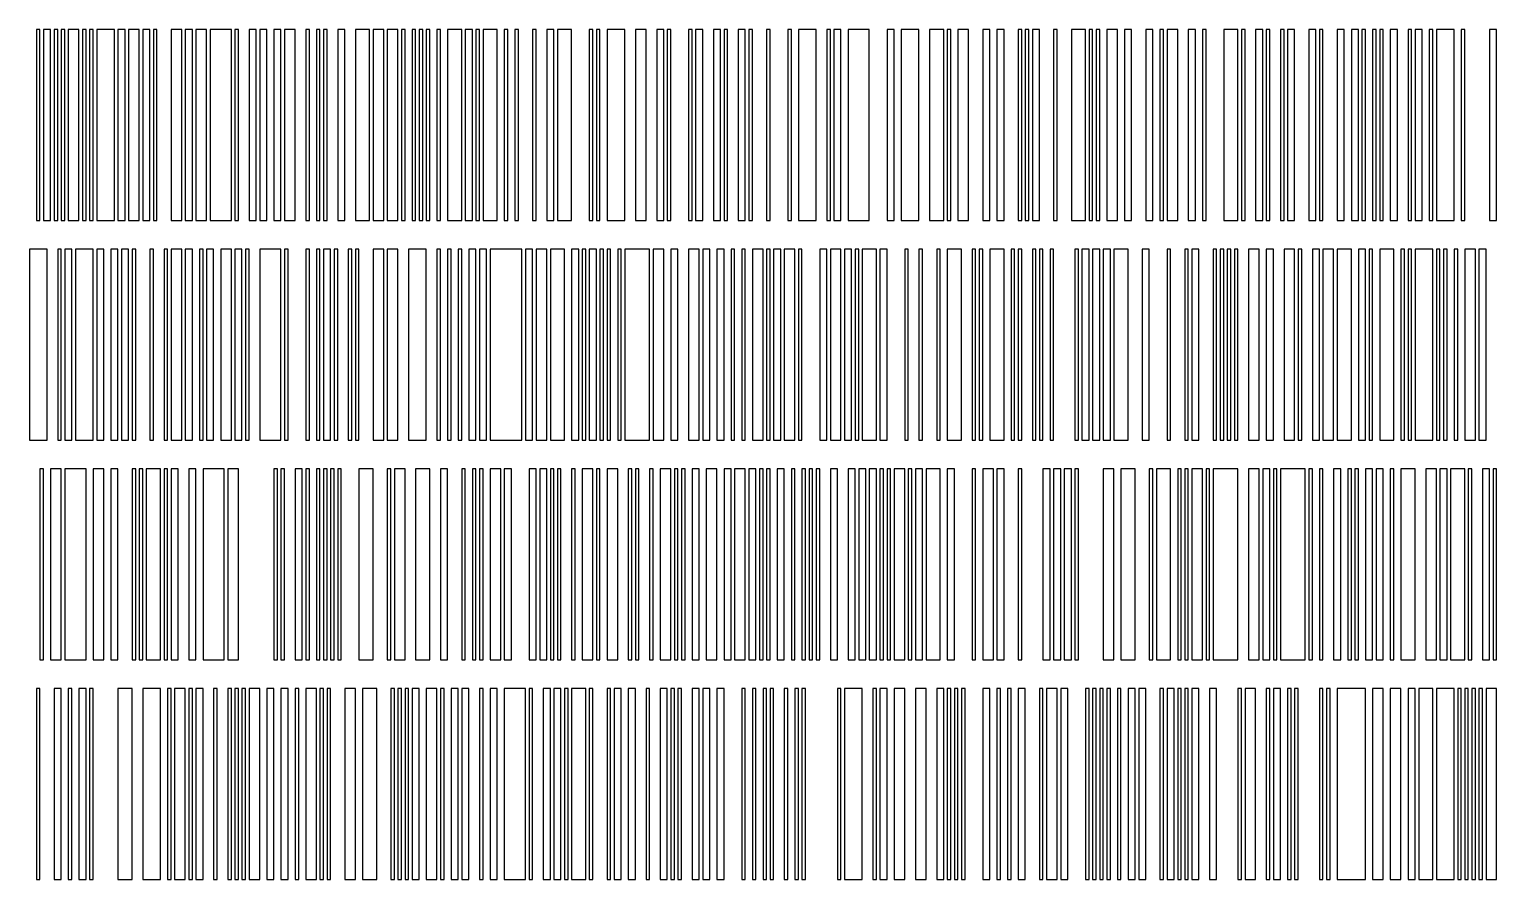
# Model space of a CAD drawing. Header units: metres. Extents: x -130 to 130, y -130 to 130.
# Drawn here: x -27.2 to 76.2, y -68.5 to -8.5 of the extents above; entities that cross this region are included whole.
import ezdxf

# ---------------------------------------------------------------- set-up
doc = ezdxf.new("R2010")
doc.units = ezdxf.units.M

msp = doc.modelspace()

# ---------------------------------------------------------------- linework, layer by layer
for points in [[(-26.75, -22), (-26.5, -22), (-26.5, -8.5), (-26.75, -8.5), (-26.75, -22)], [(-26.25, -22), (-25.75, -22), (-25.75, -8.5), (-26.25, -8.5), (-26.25, -22)], [(-25.5, -22), (-25.25, -22), (-25.25, -8.5), (-25.5, -8.5), (-25.5, -22)], [(-25, -22), (-24.75, -22), (-24.75, -8.5), (-25, -8.5), (-25, -22)], [(-24.5, -22), (-23.75, -22), (-23.75, -8.5), (-24.5, -8.5), (-24.5, -22)], [(-23.5, -22), (-23.25, -22), (-23.25, -8.5), (-23.5, -8.5), (-23.5, -22)], [(-23, -22), (-22.75, -22), (-22.75, -8.5), (-23, -8.5), (-23, -22)], [(-22.5, -22), (-21.25, -22), (-21.25, -8.5), (-22.5, -8.5), (-22.5, -22)], [(-21, -22), (-20.5, -22), (-20.5, -8.5), (-21, -8.5), (-21, -22)], [(-20.25, -22), (-19.5, -22), (-19.5, -8.5), (-20.25, -8.5), (-20.25, -22)], [(-19.25, -22), (-18.75, -22), (-18.75, -8.5), (-19.25, -8.5), (-19.25, -22)], [(-18.5, -22), (-18.25, -22), (-18.25, -8.5), (-18.5, -8.5), (-18.5, -22)], [(-17.25, -22), (-16.5, -22), (-16.5, -8.5), (-17.25, -8.5), (-17.25, -22)], [(-16.25, -22), (-15.75, -22), (-15.75, -8.5), (-16.25, -8.5), (-16.25, -22)], [(-15.5, -22), (-14.75, -22), (-14.75, -8.5), (-15.5, -8.5), (-15.5, -22)], [(-14.5, -22), (-13, -22), (-13, -8.5), (-14.5, -8.5), (-14.5, -22)], [(-12.75, -22), (-12.5, -22), (-12.5, -8.5), (-12.75, -8.5), (-12.75, -22)], [(-11.75, -22), (-11.25, -22), (-11.25, -8.5), (-11.75, -8.5), (-11.75, -22)], [(-11, -22), (-10.5, -22), (-10.5, -8.5), (-11, -8.5), (-11, -22)], [(-10, -22), (-9.5, -22), (-9.5, -8.5), (-10, -8.5), (-10, -22)], [(-9.25, -22), (-8.5, -22), (-8.5, -8.5), (-9.25, -8.5), (-9.25, -22)], [(-7.75, -22), (-7.5, -22), (-7.5, -8.5), (-7.75, -8.5), (-7.75, -22)], [(-7, -22), (-6.75, -22), (-6.75, -8.5), (-7, -8.5), (-7, -22)], [(-6.5, -22), (-6.25, -22), (-6.25, -8.5), (-6.5, -8.5), (-6.5, -22)], [(-5.5, -22), (-5, -22), (-5, -8.5), (-5.5, -8.5), (-5.5, -22)], [(-4.25, -22), (-3.25, -22), (-3.25, -8.5), (-4.25, -8.5), (-4.25, -22)], [(-3, -22), (-2.25, -22), (-2.25, -8.5), (-3, -8.5), (-3, -22)], [(-2, -22), (-1.25, -22), (-1.25, -8.5), (-2, -8.5), (-2, -22)], [(-1, -22), (-0.75, -22), (-0.75, -8.5), (-1, -8.5), (-1, -22)], [(-0.25, -22), (0, -22), (0, -8.5), (-0.25, -8.5), (-0.25, -22)], [(0.25, -22), (0.5, -22), (0.5, -8.5), (0.25, -8.5), (0.25, -22)], [(0.75, -22), (1, -22), (1, -8.5), (0.75, -8.5), (0.75, -22)], [(1.5, -22), (1.75, -22), (1.75, -8.5), (1.5, -8.5), (1.5, -22)], [(2.25, -22), (3.25, -22), (3.25, -8.5), (2.25, -8.5), (2.25, -22)], [(3.5, -22), (4, -22), (4, -8.5), (3.5, -8.5), (3.5, -22)], [(4.25, -22), (4.5, -22), (4.5, -8.5), (4.25, -8.5), (4.25, -22)], [(4.75, -22), (5.75, -22), (5.75, -8.5), (4.75, -8.5), (4.75, -22)], [(6.25, -22), (6.5, -22), (6.5, -8.5), (6.25, -8.5), (6.25, -22)], [(7, -22), (7.25, -22), (7.25, -8.5), (7, -8.5), (7, -22)], [(8.25, -22), (8.5, -22), (8.5, -8.5), (8.25, -8.5), (8.25, -22)], [(9.25, -22), (9.75, -22), (9.75, -8.5), (9.25, -8.5), (9.25, -22)], [(10, -22), (11, -22), (11, -8.5), (10, -8.5), (10, -22)], [(12.25, -22), (12.5, -22), (12.5, -8.5), (12.25, -8.5), (12.25, -22)], [(12.75, -22), (13, -22), (13, -8.5), (12.75, -8.5), (12.75, -22)], [(13.5, -22), (14.75, -22), (14.75, -8.5), (13.5, -8.5), (13.5, -22)], [(15.5, -22), (16.25, -22), (16.25, -8.5), (15.5, -8.5), (15.5, -22)], [(17, -22), (17.5, -22), (17.5, -8.5), (17, -8.5), (17, -22)], [(17.75, -22), (18, -22), (18, -8.5), (17.75, -8.5), (17.75, -22)], [(19.25, -22), (19.5, -22), (19.5, -8.5), (19.25, -8.5), (19.25, -22)], [(19.75, -22), (20.25, -22), (20.25, -8.5), (19.75, -8.5), (19.75, -22)], [(21, -22), (21.5, -22), (21.5, -8.5), (21, -8.5), (21, -22)], [(21.75, -22), (22, -22), (22, -8.5), (21.75, -8.5), (21.75, -22)], [(22.75, -22), (23.25, -22), (23.25, -8.5), (22.75, -8.5), (22.75, -22)], [(23.5, -22), (23.75, -22), (23.75, -8.5), (23.5, -8.5), (23.5, -22)], [(24.75, -22), (25, -22), (25, -8.5), (24.75, -8.5), (24.75, -22)], [(26.25, -22), (26.5, -22), (26.5, -8.5), (26.25, -8.5), (26.25, -22)], [(27, -22), (28.25, -22), (28.25, -8.5), (27, -8.5), (27, -22)], [(29, -22), (29.25, -22), (29.25, -8.5), (29, -8.5), (29, -22)], [(29.5, -22), (30, -22), (30, -8.5), (29.5, -8.5), (29.5, -22)], [(30.5, -22), (32, -22), (32, -8.5), (30.5, -8.5), (30.5, -22)], [(33.25, -22), (33.75, -22), (33.75, -8.5), (33.25, -8.5), (33.25, -22)], [(34.25, -22), (35.5, -22), (35.5, -8.5), (34.25, -8.5), (34.25, -22)], [(36.25, -22), (37.25, -22), (37.25, -8.5), (36.25, -8.5), (36.25, -22)], [(37.5, -22), (37.75, -22), (37.75, -8.5), (37.5, -8.5), (37.5, -22)], [(38.25, -22), (39, -22), (39, -8.5), (38.25, -8.5), (38.25, -22)], [(40, -22), (40.5, -22), (40.5, -8.5), (40, -8.5), (40, -22)], [(41, -22), (41.5, -22), (41.5, -8.5), (41, -8.5), (41, -22)], [(42.5, -22), (42.75, -22), (42.75, -8.5), (42.5, -8.5), (42.5, -22)], [(43, -22), (43.25, -22), (43.25, -8.5), (43, -8.5), (43, -22)], [(43.5, -22), (44, -22), (44, -8.5), (43.5, -8.5), (43.5, -22)], [(45, -22), (45.25, -22), (45.25, -8.5), (45, -8.5), (45, -22)], [(46.25, -22), (47.25, -22), (47.25, -8.5), (46.25, -8.5), (46.25, -22)], [(47.5, -22), (47.75, -22), (47.75, -8.5), (47.5, -8.5), (47.5, -22)], [(48, -22), (48.25, -22), (48.25, -8.5), (48, -8.5), (48, -22)], [(48.75, -22), (49.5, -22), (49.5, -8.5), (48.75, -8.5), (48.75, -22)], [(50, -22), (50.5, -22), (50.5, -8.5), (50, -8.5), (50, -22)], [(51.5, -22), (52, -22), (52, -8.5), (51.5, -8.5), (51.5, -22)], [(52.5, -22), (52.75, -22), (52.75, -8.5), (52.5, -8.5), (52.5, -22)], [(53, -22), (53.75, -22), (53.75, -8.5), (53, -8.5), (53, -22)], [(54.5, -22), (55, -22), (55, -8.5), (54.5, -8.5), (54.5, -22)], [(55.5, -22), (55.75, -22), (55.75, -8.5), (55.5, -8.5), (55.5, -22)], [(57, -22), (58, -22), (58, -8.5), (57, -8.5), (57, -22)], [(58.25, -22), (58.5, -22), (58.5, -8.5), (58.25, -8.5), (58.25, -22)], [(59.25, -22), (59.75, -22), (59.75, -8.5), (59.25, -8.5), (59.25, -22)], [(60, -22), (60.25, -22), (60.25, -8.5), (60, -8.5), (60, -22)], [(61, -22), (61.25, -22), (61.25, -8.5), (61, -8.5), (61, -22)], [(61.5, -22), (62, -22), (62, -8.5), (61.5, -8.5), (61.5, -22)], [(63, -22), (63.5, -22), (63.5, -8.5), (63, -8.5), (63, -22)], [(63.75, -22), (64, -22), (64, -8.5), (63.75, -8.5), (63.75, -22)], [(65, -22), (65.5, -22), (65.5, -8.5), (65, -8.5), (65, -22)], [(66, -22), (66.5, -22), (66.5, -8.5), (66, -8.5), (66, -22)], [(66.75, -22), (67, -22), (67, -8.5), (66.75, -8.5), (66.75, -22)], [(67.5, -22), (67.75, -22), (67.75, -8.5), (67.5, -8.5), (67.5, -22)], [(68, -22), (68.25, -22), (68.25, -8.5), (68, -8.5), (68, -22)], [(68.75, -22), (69.25, -22), (69.25, -8.5), (68.75, -8.5), (68.75, -22)], [(70, -22), (70.25, -22), (70.25, -8.5), (70, -8.5), (70, -22)], [(70.5, -22), (71, -22), (71, -8.5), (70.5, -8.5), (70.5, -22)], [(71.5, -22), (71.75, -22), (71.75, -8.5), (71.5, -8.5), (71.5, -22)], [(72, -22), (73.25, -22), (73.25, -8.5), (72, -8.5), (72, -22)], [(73.75, -22), (74, -22), (74, -8.5), (73.75, -8.5), (73.75, -22)], [(75.75, -22), (76.25, -22), (76.25, -8.5), (75.75, -8.5), (75.75, -22)], [(-27.25, -37.5), (-26, -37.5), (-26, -24), (-27.25, -24), (-27.25, -37.5)], [(-25.25, -37.5), (-25, -37.5), (-25, -24), (-25.25, -24), (-25.25, -37.5)], [(-24.75, -37.5), (-24.25, -37.5), (-24.25, -24), (-24.75, -24), (-24.75, -37.5)], [(-24, -37.5), (-22.75, -37.5), (-22.75, -24), (-24, -24), (-24, -37.5)], [(-22.5, -37.5), (-22, -37.5), (-22, -24), (-22.5, -24), (-22.5, -37.5)], [(-21.5, -37.5), (-21, -37.5), (-21, -24), (-21.5, -24), (-21.5, -37.5)], [(-20.75, -37.5), (-20.25, -37.5), (-20.25, -24), (-20.75, -24), (-20.75, -37.5)], [(-20, -37.5), (-19.75, -37.5), (-19.75, -24), (-20, -24), (-20, -37.5)], [(-18.75, -37.5), (-18.5, -37.5), (-18.5, -24), (-18.75, -24), (-18.75, -37.5)], [(-17.75, -37.5), (-17.5, -37.5), (-17.5, -24), (-17.75, -24), (-17.75, -37.5)], [(-17.25, -37.5), (-16.5, -37.5), (-16.5, -24), (-17.25, -24), (-17.25, -37.5)], [(-16.25, -37.5), (-15.75, -37.5), (-15.75, -24), (-16.25, -24), (-16.25, -37.5)], [(-15.25, -37.5), (-15, -37.5), (-15, -24), (-15.25, -24), (-15.25, -37.5)], [(-14.75, -37.5), (-14.25, -37.5), (-14.25, -24), (-14.75, -24), (-14.75, -37.5)], [(-13.75, -37.5), (-13, -37.5), (-13, -24), (-13.75, -24), (-13.75, -37.5)], [(-12.75, -37.5), (-12.25, -37.5), (-12.25, -24), (-12.75, -24), (-12.75, -37.5)], [(-12, -37.5), (-11.75, -37.5), (-11.75, -24), (-12, -24), (-12, -37.5)], [(-11, -37.5), (-9.5, -37.5), (-9.5, -24), (-11, -24), (-11, -37.5)], [(-9.25, -37.5), (-9, -37.5), (-9, -24), (-9.25, -24), (-9.25, -37.5)], [(-7.75, -37.5), (-7.5, -37.5), (-7.5, -24), (-7.75, -24), (-7.75, -37.5)], [(-7, -37.5), (-6.75, -37.5), (-6.75, -24), (-7, -24), (-7, -37.5)], [(-6.5, -37.5), (-6, -37.5), (-6, -24), (-6.5, -24), (-6.5, -37.5)], [(-5.75, -37.5), (-5.5, -37.5), (-5.5, -24), (-5.75, -24), (-5.75, -37.5)], [(-4.75, -37.5), (-4.5, -37.5), (-4.5, -24), (-4.75, -24), (-4.75, -37.5)], [(-4.25, -37.5), (-4, -37.5), (-4, -24), (-4.25, -24), (-4.25, -37.5)], [(-3, -37.5), (-2.25, -37.5), (-2.25, -24), (-3, -24), (-3, -37.5)], [(-2, -37.5), (-1.25, -37.5), (-1.25, -24), (-2, -24), (-2, -37.5)], [(-0.5, -37.5), (0.75, -37.5), (0.75, -24), (-0.5, -24), (-0.5, -37.5)], [(1.5, -37.5), (1.75, -37.5), (1.75, -24), (1.5, -24), (1.5, -37.5)], [(2.25, -37.5), (2.5, -37.5), (2.5, -24), (2.25, -24), (2.25, -37.5)], [(3, -37.5), (3.25, -37.5), (3.25, -24), (3, -24), (3, -37.5)], [(3.75, -37.5), (4.25, -37.5), (4.25, -24), (3.75, -24), (3.75, -37.5)], [(4.5, -37.5), (5, -37.5), (5, -24), (4.5, -24), (4.5, -37.5)], [(5.25, -37.5), (7.5, -37.5), (7.5, -24), (5.25, -24), (5.25, -37.5)], [(7.75, -37.5), (8.25, -37.5), (8.25, -24), (7.75, -24), (7.75, -37.5)], [(8.5, -37.5), (9.25, -37.5), (9.25, -24), (8.5, -24), (8.5, -37.5)], [(9.5, -37.5), (10.5, -37.5), (10.5, -24), (9.5, -24), (9.5, -37.5)], [(11, -37.5), (11.5, -37.5), (11.5, -24), (11, -24), (11, -37.5)], [(11.75, -37.5), (12, -37.5), (12, -24), (11.75, -24), (11.75, -37.5)], [(12.25, -37.5), (12.75, -37.5), (12.75, -24), (12.25, -24), (12.25, -37.5)], [(13, -37.5), (13.25, -37.5), (13.25, -24), (13, -24), (13, -37.5)], [(13.5, -37.5), (13.75, -37.5), (13.75, -24), (13.5, -24), (13.5, -37.5)], [(14.25, -37.5), (14.5, -37.5), (14.5, -24), (14.25, -24), (14.25, -37.5)], [(14.75, -37.5), (16.5, -37.5), (16.5, -24), (14.75, -24), (14.75, -37.5)], [(16.75, -37.5), (17.5, -37.5), (17.5, -24), (16.75, -24), (16.75, -37.5)], [(18, -37.5), (18.5, -37.5), (18.5, -24), (18, -24), (18, -37.5)], [(19.25, -37.5), (20, -37.5), (20, -24), (19.25, -24), (19.25, -37.5)], [(20.25, -37.5), (20.75, -37.5), (20.75, -24), (20.25, -24), (20.25, -37.5)], [(21.25, -37.5), (21.75, -37.5), (21.75, -24), (21.25, -24), (21.25, -37.5)], [(22.25, -37.5), (22.5, -37.5), (22.5, -24), (22.25, -24), (22.25, -37.5)], [(23, -37.5), (23.25, -37.5), (23.25, -24), (23, -24), (23, -37.5)], [(23.75, -37.5), (24.5, -37.5), (24.5, -24), (23.75, -24), (23.75, -37.5)], [(24.75, -37.5), (25, -37.5), (25, -24), (24.75, -24), (24.75, -37.5)], [(25.25, -37.5), (25.75, -37.5), (25.75, -24), (25.25, -24), (25.25, -37.5)], [(26, -37.5), (26.75, -37.5), (26.75, -24), (26, -24), (26, -37.5)], [(27, -37.5), (27.25, -37.5), (27.25, -24), (27, -24), (27, -37.5)], [(28.5, -37.5), (29, -37.5), (29, -24), (28.5, -24), (28.5, -37.5)], [(29.25, -37.5), (30, -37.5), (30, -24), (29.25, -24), (29.25, -37.5)], [(30.25, -37.5), (30.75, -37.5), (30.75, -24), (30.25, -24), (30.25, -37.5)], [(31, -37.5), (31.25, -37.5), (31.25, -24), (31, -24), (31, -37.5)], [(31.5, -37.5), (32.5, -37.5), (32.5, -24), (31.5, -24), (31.5, -37.5)], [(32.75, -37.5), (33.25, -37.5), (33.25, -24), (32.75, -24), (32.75, -37.5)], [(34.5, -37.5), (34.75, -37.5), (34.75, -24), (34.5, -24), (34.5, -37.5)], [(35.5, -37.5), (35.75, -37.5), (35.75, -24), (35.5, -24), (35.5, -37.5)], [(36.75, -37.5), (37, -37.5), (37, -24), (36.75, -24), (36.75, -37.5)], [(37.5, -37.5), (38.5, -37.5), (38.5, -24), (37.5, -24), (37.5, -37.5)], [(39.25, -37.5), (39.5, -37.5), (39.5, -24), (39.25, -24), (39.25, -37.5)], [(39.75, -37.5), (40, -37.5), (40, -24), (39.75, -24), (39.75, -37.5)], [(40.5, -37.5), (41.5, -37.5), (41.5, -24), (40.5, -24), (40.5, -37.5)], [(42, -37.5), (42.25, -37.5), (42.25, -24), (42, -24), (42, -37.5)], [(42.5, -37.5), (42.75, -37.5), (42.75, -24), (42.5, -24), (42.5, -37.5)], [(43.5, -37.5), (43.75, -37.5), (43.75, -24), (43.5, -24), (43.5, -37.5)], [(44, -37.5), (44.25, -37.5), (44.25, -24), (44, -24), (44, -37.5)], [(44.75, -37.5), (45, -37.5), (45, -24), (44.75, -24), (44.75, -37.5)], [(46.5, -37.5), (46.75, -37.5), (46.75, -24), (46.5, -24), (46.5, -37.5)], [(47, -37.5), (47.5, -37.5), (47.5, -24), (47, -24), (47, -37.5)], [(47.75, -37.5), (48.25, -37.5), (48.25, -24), (47.75, -24), (47.75, -37.5)], [(48.5, -37.5), (49, -37.5), (49, -24), (48.5, -24), (48.5, -37.5)], [(49.25, -37.5), (50.25, -37.5), (50.25, -24), (49.25, -24), (49.25, -37.5)], [(51.25, -37.5), (51.75, -37.5), (51.75, -24), (51.25, -24), (51.25, -37.5)], [(53, -37.5), (53.25, -37.5), (53.25, -24), (53, -24), (53, -37.5)], [(54.25, -37.5), (54.5, -37.5), (54.5, -24), (54.25, -24), (54.25, -37.5)], [(54.75, -37.5), (55.25, -37.5), (55.25, -24), (54.75, -24), (54.75, -37.5)], [(56.25, -37.5), (56.5, -37.5), (56.5, -24), (56.25, -24), (56.25, -37.5)], [(56.75, -37.5), (57, -37.5), (57, -24), (56.75, -24), (56.75, -37.5)], [(57.25, -37.5), (57.5, -37.5), (57.5, -24), (57.25, -24), (57.25, -37.5)], [(57.75, -37.5), (58, -37.5), (58, -24), (57.75, -24), (57.75, -37.5)], [(58.75, -37.5), (59.5, -37.5), (59.5, -24), (58.75, -24), (58.75, -37.5)], [(60, -37.5), (60.5, -37.5), (60.5, -24), (60, -24), (60, -37.5)], [(61.25, -37.5), (62, -37.5), (62, -24), (61.25, -24), (61.25, -37.5)], [(62.25, -37.5), (62.5, -37.5), (62.5, -24), (62.25, -24), (62.25, -37.5)], [(63.25, -37.5), (63.75, -37.5), (63.75, -24), (63.25, -24), (63.25, -37.5)], [(64, -37.5), (64.75, -37.5), (64.75, -24), (64, -24), (64, -37.5)], [(65, -37.5), (66, -37.5), (66, -24), (65, -24), (65, -37.5)], [(66.5, -37.5), (67, -37.5), (67, -24), (66.5, -24), (66.5, -37.5)], [(67.25, -37.5), (67.5, -37.5), (67.5, -24), (67.25, -24), (67.25, -37.5)], [(68, -37.5), (69, -37.5), (69, -24), (68, -24), (68, -37.5)], [(69.5, -37.5), (69.75, -37.5), (69.75, -24), (69.5, -24), (69.5, -37.5)], [(70, -37.5), (70.25, -37.5), (70.25, -24), (70, -24), (70, -37.5)], [(70.5, -37.5), (71.75, -37.5), (71.75, -24), (70.5, -24), (70.5, -37.5)], [(72, -37.5), (72.25, -37.5), (72.25, -24), (72, -24), (72, -37.5)], [(72.5, -37.5), (72.75, -37.5), (72.75, -24), (72.5, -24), (72.5, -37.5)], [(73.25, -37.5), (73.5, -37.5), (73.5, -24), (73.25, -24), (73.25, -37.5)], [(74, -37.5), (74.75, -37.5), (74.75, -24), (74, -24), (74, -37.5)], [(75, -37.5), (75.5, -37.5), (75.5, -24), (75, -24), (75, -37.5)], [(-26.5, -53), (-26.25, -53), (-26.25, -39.5), (-26.5, -39.5), (-26.5, -53)], [(-25.75, -53), (-25, -53), (-25, -39.5), (-25.75, -39.5), (-25.75, -53)], [(-24.75, -53), (-23.25, -53), (-23.25, -39.5), (-24.75, -39.5), (-24.75, -53)], [(-22.75, -53), (-22, -53), (-22, -39.5), (-22.75, -39.5), (-22.75, -53)], [(-21.5, -53), (-21, -53), (-21, -39.5), (-21.5, -39.5), (-21.5, -53)], [(-20, -53), (-19.75, -53), (-19.75, -39.5), (-20, -39.5), (-20, -53)], [(-19.5, -53), (-19.25, -53), (-19.25, -39.5), (-19.5, -39.5), (-19.5, -53)], [(-19, -53), (-18, -53), (-18, -39.5), (-19, -39.5), (-19, -53)], [(-17.75, -53), (-17.5, -53), (-17.5, -39.5), (-17.75, -39.5), (-17.75, -53)], [(-17.25, -53), (-16.75, -53), (-16.75, -39.5), (-17.25, -39.5), (-17.25, -53)], [(-16, -53), (-15.5, -53), (-15.5, -39.5), (-16, -39.5), (-16, -53)], [(-15, -53), (-13.5, -53), (-13.5, -39.5), (-15, -39.5), (-15, -53)], [(-13.25, -53), (-12.5, -53), (-12.5, -39.5), (-13.25, -39.5), (-13.25, -53)], [(-10, -53), (-9.75, -53), (-9.75, -39.5), (-10, -39.5), (-10, -53)], [(-9.5, -53), (-9.25, -53), (-9.25, -39.5), (-9.5, -39.5), (-9.5, -53)], [(-8.5, -53), (-8, -53), (-8, -39.5), (-8.5, -39.5), (-8.5, -53)], [(-7.75, -53), (-7.5, -53), (-7.5, -39.5), (-7.75, -39.5), (-7.75, -53)], [(-7, -53), (-6.75, -53), (-6.75, -39.5), (-7, -39.5), (-7, -53)], [(-6.5, -53), (-6.25, -53), (-6.25, -39.5), (-6.5, -39.5), (-6.5, -53)], [(-6, -53), (-5.75, -53), (-5.75, -39.5), (-6, -39.5), (-6, -53)], [(-5.5, -53), (-5.25, -53), (-5.25, -39.5), (-5.5, -39.5), (-5.5, -53)], [(-4, -53), (-3, -53), (-3, -39.5), (-4, -39.5), (-4, -53)], [(-2, -53), (-1.75, -53), (-1.75, -39.5), (-2, -39.5), (-2, -53)], [(-1.5, -53), (-0.75, -53), (-0.75, -39.5), (-1.5, -39.5), (-1.5, -53)], [(0, -53), (1, -53), (1, -39.5), (0, -39.5), (0, -53)], [(1.75, -53), (2.25, -53), (2.25, -39.5), (1.75, -39.5), (1.75, -53)], [(3.25, -53), (3.5, -53), (3.5, -39.5), (3.25, -39.5), (3.25, -53)], [(4, -53), (4.25, -53), (4.25, -39.5), (4, -39.5), (4, -53)], [(4.5, -53), (4.75, -53), (4.75, -39.5), (4.5, -39.5), (4.5, -53)], [(5.25, -53), (6, -53), (6, -39.5), (5.25, -39.5), (5.25, -53)], [(6.25, -53), (6.75, -53), (6.75, -39.5), (6.25, -39.5), (6.25, -53)], [(8, -53), (8.5, -53), (8.5, -39.5), (8, -39.5), (8, -53)], [(8.75, -53), (9.25, -53), (9.25, -39.5), (8.75, -39.5), (8.75, -53)], [(9.5, -53), (9.75, -53), (9.75, -39.5), (9.5, -39.5), (9.5, -53)], [(10, -53), (10.25, -53), (10.25, -39.5), (10, -39.5), (10, -53)], [(11, -53), (11.25, -53), (11.25, -39.5), (11, -39.5), (11, -53)], [(11.75, -53), (12.5, -53), (12.5, -39.5), (11.75, -39.5), (11.75, -53)], [(12.75, -53), (13, -53), (13, -39.5), (12.75, -39.5), (12.75, -53)], [(13.5, -53), (14.25, -53), (14.25, -39.5), (13.5, -39.5), (13.5, -53)], [(15, -53), (15.25, -53), (15.25, -39.5), (15, -39.5), (15, -53)], [(15.5, -53), (15.75, -53), (15.75, -39.5), (15.5, -39.5), (15.5, -53)], [(16.5, -53), (16.75, -53), (16.75, -39.5), (16.5, -39.5), (16.5, -53)], [(17.25, -53), (18, -53), (18, -39.5), (17.25, -39.5), (17.25, -53)], [(18.25, -53), (18.5, -53), (18.5, -39.5), (18.25, -39.5), (18.25, -53)], [(18.75, -53), (19, -53), (19, -39.5), (18.75, -39.5), (18.75, -53)], [(19.5, -53), (20, -53), (20, -39.5), (19.5, -39.5), (19.5, -53)], [(20.5, -53), (21.25, -53), (21.25, -39.5), (20.5, -39.5), (20.5, -53)], [(21.75, -53), (22.25, -53), (22.25, -39.5), (21.75, -39.5), (21.75, -53)], [(22.5, -53), (23.25, -53), (23.25, -39.5), (22.5, -39.5), (22.5, -53)], [(23.5, -53), (24, -53), (24, -39.5), (23.5, -39.5), (23.5, -53)], [(24.25, -53), (24.5, -53), (24.5, -39.5), (24.25, -39.5), (24.25, -53)], [(24.75, -53), (25, -53), (25, -39.5), (24.75, -39.5), (24.75, -53)], [(25.5, -53), (26, -53), (26, -39.5), (25.5, -39.5), (25.5, -53)], [(26.5, -53), (26.75, -53), (26.75, -39.5), (26.5, -39.5), (26.5, -53)], [(27.25, -53), (27.5, -53), (27.5, -39.5), (27.25, -39.5), (27.25, -53)], [(27.75, -53), (28, -53), (28, -39.5), (27.75, -39.5), (27.75, -53)], [(28.25, -53), (28.5, -53), (28.5, -39.5), (28.25, -39.5), (28.25, -53)], [(29.25, -53), (29.75, -53), (29.75, -39.5), (29.25, -39.5), (29.25, -53)], [(30.5, -53), (31, -53), (31, -39.5), (30.5, -39.5), (30.5, -53)], [(31.25, -53), (31.75, -53), (31.75, -39.5), (31.25, -39.5), (31.25, -53)], [(32, -53), (32.5, -53), (32.5, -39.5), (32, -39.5), (32, -53)], [(32.75, -53), (33, -53), (33, -39.5), (32.75, -39.5), (32.75, -53)], [(33.25, -53), (33.5, -53), (33.5, -39.5), (33.25, -39.5), (33.25, -53)], [(33.75, -53), (34.5, -53), (34.5, -39.5), (33.75, -39.5), (33.75, -53)], [(34.75, -53), (35, -53), (35, -39.5), (34.75, -39.5), (34.75, -53)], [(35.25, -53), (35.75, -53), (35.75, -39.5), (35.25, -39.5), (35.25, -53)], [(36, -53), (37, -53), (37, -39.5), (36, -39.5), (36, -53)], [(37.5, -53), (38, -53), (38, -39.5), (37.5, -39.5), (37.5, -53)], [(39.25, -53), (39.5, -53), (39.5, -39.5), (39.25, -39.5), (39.25, -53)], [(40, -53), (40.75, -53), (40.75, -39.5), (40, -39.5), (40, -53)], [(41, -53), (41.5, -53), (41.5, -39.5), (41, -39.5), (41, -53)], [(42.5, -53), (42.75, -53), (42.75, -39.5), (42.5, -39.5), (42.5, -53)], [(44.25, -53), (44.75, -53), (44.75, -39.5), (44.25, -39.5), (44.25, -53)], [(45, -53), (45.5, -53), (45.5, -39.5), (45, -39.5), (45, -53)], [(45.75, -53), (46.25, -53), (46.25, -39.5), (45.75, -39.5), (45.75, -53)], [(46.5, -53), (46.75, -53), (46.75, -39.5), (46.5, -39.5), (46.5, -53)], [(48.5, -53), (49.25, -53), (49.25, -39.5), (48.5, -39.5), (48.5, -53)], [(49.75, -53), (50.75, -53), (50.75, -39.5), (49.75, -39.5), (49.75, -53)], [(51.75, -53), (52, -53), (52, -39.5), (51.75, -39.5), (51.75, -53)], [(52.25, -53), (53.25, -53), (53.25, -39.5), (52.25, -39.5), (52.25, -53)], [(53.75, -53), (54, -53), (54, -39.5), (53.75, -39.5), (53.75, -53)], [(54.25, -53), (54.5, -53), (54.5, -39.5), (54.25, -39.5), (54.25, -53)], [(54.75, -53), (55.5, -53), (55.5, -39.5), (54.75, -39.5), (54.75, -53)], [(55.75, -53), (56, -53), (56, -39.5), (55.75, -39.5), (55.75, -53)], [(56.25, -53), (58, -53), (58, -39.5), (56.25, -39.5), (56.25, -53)], [(58.75, -53), (59.5, -53), (59.5, -39.5), (58.75, -39.5), (58.75, -53)], [(59.75, -53), (60.25, -53), (60.25, -39.5), (59.75, -39.5), (59.75, -53)], [(60.5, -53), (60.75, -53), (60.75, -39.5), (60.5, -39.5), (60.5, -53)], [(61, -53), (62.75, -53), (62.75, -39.5), (61, -39.5), (61, -53)], [(63, -53), (63.25, -53), (63.25, -39.5), (63, -39.5), (63, -53)], [(63.75, -53), (64, -53), (64, -39.5), (63.75, -39.5), (63.75, -53)], [(64.75, -53), (65.25, -53), (65.25, -39.5), (64.75, -39.5), (64.75, -53)], [(65.75, -53), (66, -53), (66, -39.5), (65.75, -39.5), (65.75, -53)], [(66.25, -53), (66.5, -53), (66.5, -39.5), (66.25, -39.5), (66.25, -53)], [(67, -53), (67.5, -53), (67.5, -39.5), (67, -39.5), (67, -53)], [(67.75, -53), (68.25, -53), (68.25, -39.5), (67.75, -39.5), (67.75, -53)], [(68.75, -53), (69, -53), (69, -39.5), (68.75, -39.5), (68.75, -53)], [(69.5, -53), (70.5, -53), (70.5, -39.5), (69.5, -39.5), (69.5, -53)], [(71.25, -53), (72, -53), (72, -39.5), (71.25, -39.5), (71.25, -53)], [(72.25, -53), (72.75, -53), (72.75, -39.5), (72.25, -39.5), (72.25, -53)], [(73, -53), (74, -53), (74, -39.5), (73, -39.5), (73, -53)], [(74.25, -53), (74.5, -53), (74.5, -39.5), (74.25, -39.5), (74.25, -53)], [(75.25, -53), (75.75, -53), (75.75, -39.5), (75.25, -39.5), (75.25, -53)], [(76, -53), (76.25, -53), (76.25, -39.5), (76, -39.5), (76, -53)], [(-26.75, -68.5), (-26.5, -68.5), (-26.5, -55), (-26.75, -55), (-26.75, -68.5)], [(-25.5, -68.5), (-25, -68.5), (-25, -55), (-25.5, -55), (-25.5, -68.5)], [(-24.5, -68.5), (-24.25, -68.5), (-24.25, -55), (-24.5, -55), (-24.5, -68.5)], [(-23.75, -68.5), (-23.25, -68.5), (-23.25, -55), (-23.75, -55), (-23.75, -68.5)], [(-23, -68.5), (-22.75, -68.5), (-22.75, -55), (-23, -55), (-23, -68.5)], [(-21, -68.5), (-20, -68.5), (-20, -55), (-21, -55), (-21, -68.5)], [(-19.25, -68.5), (-18, -68.5), (-18, -55), (-19.25, -55), (-19.25, -68.5)], [(-17.5, -68.5), (-17.25, -68.5), (-17.25, -55), (-17.5, -55), (-17.5, -68.5)], [(-17, -68.5), (-16.25, -68.5), (-16.25, -55), (-17, -55), (-17, -68.5)], [(-16, -68.5), (-15.75, -68.5), (-15.75, -55), (-16, -55), (-16, -68.5)], [(-15.5, -68.5), (-15, -68.5), (-15, -55), (-15.5, -55), (-15.5, -68.5)], [(-14.25, -68.5), (-14, -68.5), (-14, -55), (-14.25, -55), (-14.25, -68.5)], [(-13.25, -68.5), (-13, -68.5), (-13, -55), (-13.25, -55), (-13.25, -68.5)], [(-12.75, -68.5), (-12.5, -68.5), (-12.5, -55), (-12.75, -55), (-12.75, -68.5)], [(-12.25, -68.5), (-12, -68.5), (-12, -55), (-12.25, -55), (-12.25, -68.5)], [(-11.75, -68.5), (-11, -68.5), (-11, -55), (-11.75, -55), (-11.75, -68.5)], [(-10.5, -68.5), (-10, -68.5), (-10, -55), (-10.5, -55), (-10.5, -68.5)], [(-9.5, -68.5), (-9, -68.5), (-9, -55), (-9.5, -55), (-9.5, -68.5)], [(-8.5, -68.5), (-8.25, -68.5), (-8.25, -55), (-8.5, -55), (-8.5, -68.5)], [(-7.75, -68.5), (-7, -68.5), (-7, -55), (-7.75, -55), (-7.75, -68.5)], [(-6.75, -68.5), (-6.5, -68.5), (-6.5, -55), (-6.75, -55), (-6.75, -68.5)], [(-6.25, -68.5), (-6, -68.5), (-6, -55), (-6.25, -55), (-6.25, -68.5)], [(-5, -68.5), (-4.25, -68.5), (-4.25, -55), (-5, -55), (-5, -68.5)], [(-3.75, -68.5), (-2.75, -68.5), (-2.75, -55), (-3.75, -55), (-3.75, -68.5)], [(-1.75, -68.5), (-1.5, -68.5), (-1.5, -55), (-1.75, -55), (-1.75, -68.5)], [(-1.25, -68.5), (-1, -68.5), (-1, -55), (-1.25, -55), (-1.25, -68.5)], [(-0.75, -68.5), (-0.5, -68.5), (-0.5, -55), (-0.75, -55), (-0.75, -68.5)], [(-0.25, -68.5), (0.25, -68.5), (0.25, -55), (-0.25, -55), (-0.25, -68.5)], [(0.75, -68.5), (1.5, -68.5), (1.5, -55), (0.75, -55), (0.75, -68.5)], [(1.75, -68.5), (2, -68.5), (2, -55), (1.75, -55), (1.75, -68.5)], [(2.5, -68.5), (3, -68.5), (3, -55), (2.5, -55), (2.5, -68.5)], [(3.25, -68.5), (3.75, -68.5), (3.75, -55), (3.25, -55), (3.25, -68.5)], [(4.5, -68.5), (4.75, -68.5), (4.75, -55), (4.5, -55), (4.5, -68.5)], [(5.25, -68.5), (5.75, -68.5), (5.75, -55), (5.25, -55), (5.25, -68.5)], [(6.25, -68.5), (7.75, -68.5), (7.75, -55), (6.25, -55), (6.25, -68.5)], [(8, -68.5), (8.25, -68.5), (8.25, -55), (8, -55), (8, -68.5)], [(9, -68.5), (9.5, -68.5), (9.5, -55), (9, -55), (9, -68.5)], [(9.75, -68.5), (10.25, -68.5), (10.25, -55), (9.75, -55), (9.75, -68.5)], [(10.5, -68.5), (10.75, -68.5), (10.75, -55), (10.5, -55), (10.5, -68.5)], [(11, -68.5), (12, -68.5), (12, -55), (11, -55), (11, -68.5)], [(12.25, -68.5), (12.5, -68.5), (12.5, -55), (12.25, -55), (12.25, -68.5)], [(13.5, -68.5), (13.75, -68.5), (13.75, -55), (13.5, -55), (13.5, -68.5)], [(14, -68.5), (14.5, -68.5), (14.5, -55), (14, -55), (14, -68.5)], [(15, -68.5), (15.5, -68.5), (15.5, -55), (15, -55), (15, -68.5)], [(16.25, -68.5), (16.5, -68.5), (16.5, -55), (16.25, -55), (16.25, -68.5)], [(17.25, -68.5), (17.75, -68.5), (17.75, -55), (17.25, -55), (17.25, -68.5)], [(18, -68.5), (18.25, -68.5), (18.25, -55), (18, -55), (18, -68.5)], [(18.5, -68.5), (18.75, -68.5), (18.75, -55), (18.5, -55), (18.5, -68.5)], [(19.5, -68.5), (20, -68.5), (20, -55), (19.5, -55), (19.5, -68.5)], [(20.25, -68.5), (20.75, -68.5), (20.75, -55), (20.25, -55), (20.25, -68.5)], [(21.25, -68.5), (21.75, -68.5), (21.75, -55), (21.25, -55), (21.25, -68.5)], [(23, -68.5), (23.25, -68.5), (23.25, -55), (23, -55), (23, -68.5)], [(23.75, -68.5), (24, -68.5), (24, -55), (23.75, -55), (23.75, -68.5)], [(24.5, -68.5), (24.75, -68.5), (24.75, -55), (24.5, -55), (24.5, -68.5)], [(25, -68.5), (25.25, -68.5), (25.25, -55), (25, -55), (25, -68.5)], [(26, -68.5), (26.25, -68.5), (26.25, -55), (26, -55), (26, -68.5)], [(26.75, -68.5), (27, -68.5), (27, -55), (26.75, -55), (26.75, -68.5)], [(27.25, -68.5), (27.5, -68.5), (27.5, -55), (27.25, -55), (27.25, -68.5)], [(29.75, -68.5), (30, -68.5), (30, -55), (29.75, -55), (29.75, -68.5)], [(30.25, -68.5), (31.5, -68.5), (31.5, -55), (30.25, -55), (30.25, -68.5)], [(32.25, -68.5), (32.5, -68.5), (32.5, -55), (32.25, -55), (32.25, -68.5)], [(32.75, -68.5), (33.25, -68.5), (33.25, -55), (32.75, -55), (32.75, -68.5)], [(33.75, -68.5), (34.5, -68.5), (34.5, -55), (33.75, -55), (33.75, -68.5)], [(35.25, -68.5), (36, -68.5), (36, -55), (35.25, -55), (35.25, -68.5)], [(36.75, -68.5), (37.25, -68.5), (37.25, -55), (36.75, -55), (36.75, -68.5)], [(37.5, -68.5), (37.75, -68.5), (37.75, -55), (37.5, -55), (37.5, -68.5)], [(38, -68.5), (38.25, -68.5), (38.25, -55), (38, -55), (38, -68.5)], [(38.5, -68.5), (38.75, -68.5), (38.75, -55), (38.5, -55), (38.5, -68.5)], [(40, -68.5), (40.5, -68.5), (40.5, -55), (40, -55), (40, -68.5)], [(41, -68.5), (41.25, -68.5), (41.25, -55), (41, -55), (41, -68.5)], [(41.75, -68.5), (42, -68.5), (42, -55), (41.75, -55), (41.75, -68.5)], [(42.5, -68.5), (43, -68.5), (43, -55), (42.5, -55), (42.5, -68.5)], [(44, -68.5), (44.25, -68.5), (44.25, -55), (44, -55), (44, -68.5)], [(44.5, -68.5), (45.25, -68.5), (45.25, -55), (44.5, -55), (44.5, -68.5)], [(45.5, -68.5), (46, -68.5), (46, -55), (45.5, -55), (45.5, -68.5)], [(47.25, -68.5), (47.5, -68.5), (47.5, -55), (47.25, -55), (47.25, -68.5)], [(47.75, -68.5), (48, -68.5), (48, -55), (47.75, -55), (47.75, -68.5)], [(48.25, -68.5), (48.5, -68.5), (48.5, -55), (48.25, -55), (48.25, -68.5)], [(48.75, -68.5), (49, -68.5), (49, -55), (48.75, -55), (48.75, -68.5)], [(49.5, -68.5), (49.75, -68.5), (49.75, -55), (49.5, -55), (49.5, -68.5)], [(50.25, -68.5), (50.75, -68.5), (50.75, -55), (50.25, -55), (50.25, -68.5)], [(51, -68.5), (51.5, -68.5), (51.5, -55), (51, -55), (51, -68.5)], [(52.5, -68.5), (52.75, -68.5), (52.75, -55), (52.5, -55), (52.5, -68.5)], [(53, -68.5), (53.5, -68.5), (53.5, -55), (53, -55), (53, -68.5)], [(53.75, -68.5), (54, -68.5), (54, -55), (53.75, -55), (53.75, -68.5)], [(54.25, -68.5), (54.5, -68.5), (54.5, -55), (54.25, -55), (54.25, -68.5)], [(54.75, -68.5), (55.25, -68.5), (55.25, -55), (54.75, -55), (54.75, -68.5)], [(56, -68.5), (56.5, -68.5), (56.5, -55), (56, -55), (56, -68.5)], [(58, -68.5), (58.25, -68.5), (58.25, -55), (58, -55), (58, -68.5)], [(58.5, -68.5), (59.25, -68.5), (59.25, -55), (58.5, -55), (58.5, -68.5)], [(60, -68.5), (60.25, -68.5), (60.25, -55), (60, -55), (60, -68.5)], [(60.5, -68.5), (61, -68.5), (61, -55), (60.5, -55), (60.5, -68.5)], [(61.5, -68.5), (61.75, -68.5), (61.75, -55), (61.5, -55), (61.5, -68.5)], [(62, -68.5), (62.25, -68.5), (62.25, -55), (62, -55), (62, -68.5)], [(63.75, -68.5), (64, -68.5), (64, -55), (63.75, -55), (63.75, -68.5)], [(64.25, -68.5), (64.5, -68.5), (64.5, -55), (64.25, -55), (64.25, -68.5)], [(65, -68.5), (67, -68.5), (67, -55), (65, -55), (65, -68.5)], [(67.5, -68.5), (68.25, -68.5), (68.25, -55), (67.5, -55), (67.5, -68.5)], [(68.75, -68.5), (69.5, -68.5), (69.5, -55), (68.75, -55), (68.75, -68.5)], [(70, -68.5), (70.5, -68.5), (70.5, -55), (70, -55), (70, -68.5)], [(70.75, -68.5), (71.75, -68.5), (71.75, -55), (70.75, -55), (70.75, -68.5)], [(72, -68.5), (73.25, -68.5), (73.25, -55), (72, -55), (72, -68.5)], [(73.5, -68.5), (73.75, -68.5), (73.75, -55), (73.5, -55), (73.5, -68.5)], [(74, -68.5), (74.25, -68.5), (74.25, -55), (74, -55), (74, -68.5)], [(74.5, -68.5), (74.75, -68.5), (74.75, -55), (74.5, -55), (74.5, -68.5)], [(75, -68.5), (75.25, -68.5), (75.25, -55), (75, -55), (75, -68.5)], [(75.5, -68.5), (76.25, -68.5), (76.25, -55), (75.5, -55), (75.5, -68.5)]]:
    msp.add_lwpolyline(points, close=True)

doc.saveas('drawing.dxf')
